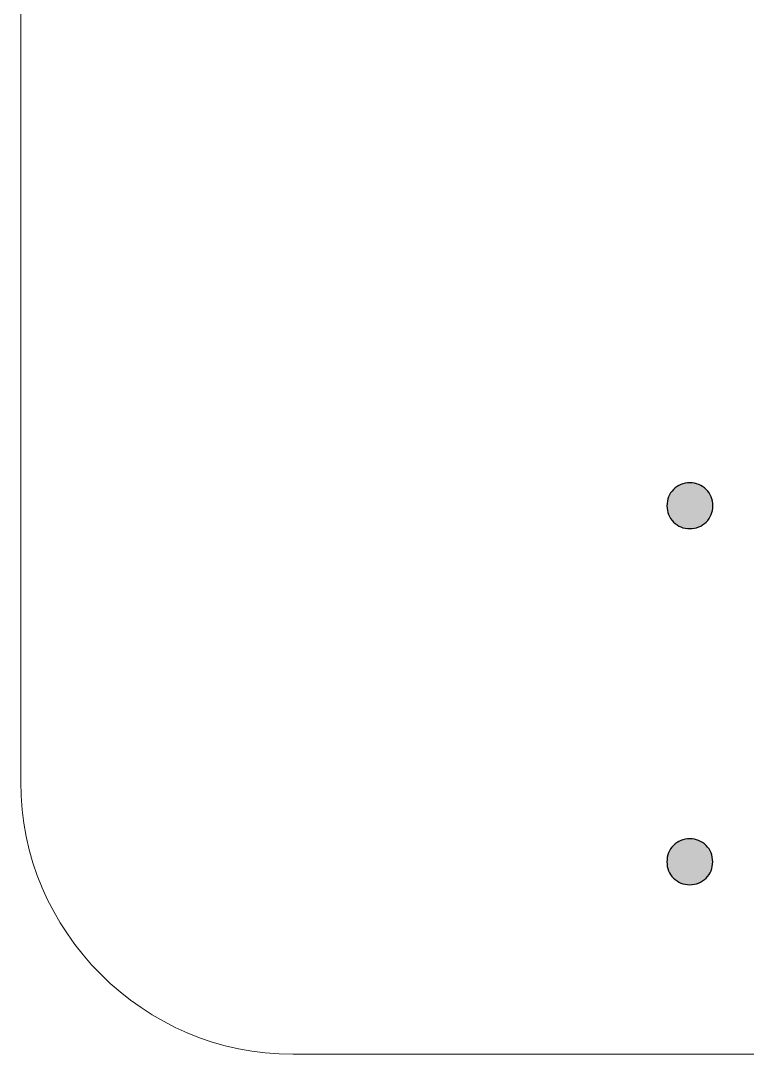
# Model space of a CAD drawing. Header units: millimetres. Extents: x -131.9 to -92.1, y -21.3 to 18.5.
# Drawn here: x -131.88 to -123.87, y -21.33 to -9.94 of the extents above; entities that cross this region are included whole.
import ezdxf

# ---------------------------------------------------------------- set-up
doc = ezdxf.new("R2010")
doc.units = ezdxf.units.MM
doc.header["$MEASUREMENT"] = 0
doc.layers.add('Layer 1', color=7, linetype='Continuous')

msp = doc.modelspace()

# ---------------------------------------------------------------- hatches: boundary and pattern name
at = {"layer": 'Layer 1', "true_color": 0x373435}
h = msp.add_hatch(color=250, dxfattribs=at)
edge = h.paths.add_edge_path()
edge.add_spline(control_points=[(-124.255, -15.2865), (-124.255, -15.3577), (-124.2791, -15.4178), (-124.3284, -15.4662), (-124.3776, -15.5147), (-124.437, -15.5389), (-124.5081, -15.5389), (-124.5792, -15.5389), (-124.6385, -15.5147), (-124.687, -15.4662), (-124.7354, -15.4178), (-124.7597, -15.3577), (-124.7597, -15.2865), (-124.7597, -15.2155), (-124.7354, -15.1553), (-124.687, -15.1068), (-124.6385, -15.0584), (-124.5792, -15.0342), (-124.5081, -15.0342), (-124.437, -15.0342), (-124.3776, -15.0584), (-124.3284, -15.1068), (-124.2791, -15.156), (-124.255, -15.2155), (-124.255, -15.2865)], knot_values=[0, 0, 0, 0, 0.125, 0.125, 0.125, 0.25, 0.25, 0.25, 0.375, 0.375, 0.375, 0.5, 0.5, 0.5, 0.625, 0.625, 0.625, 0.75, 0.75, 0.75, 0.875, 0.875, 0.875, 1, 1, 1, 1], degree=3, periodic=1)
h = msp.add_hatch(color=250, dxfattribs=at)
edge = h.paths.add_edge_path()
edge.add_spline(control_points=[(-124.2553, -19.2077), (-124.2553, -19.2789), (-124.2795, -19.339), (-124.3287, -19.3874), (-124.3779, -19.4359), (-124.4374, -19.4601), (-124.5084, -19.4601), (-124.5795, -19.4601), (-124.6389, -19.4359), (-124.6873, -19.3874), (-124.7358, -19.339), (-124.76, -19.2789), (-124.76, -19.2077), (-124.76, -19.1367), (-124.7358, -19.0765), (-124.6873, -19.028), (-124.6389, -18.9796), (-124.5795, -18.9554), (-124.5084, -18.9554), (-124.4374, -18.9554), (-124.3779, -18.9796), (-124.3287, -19.028), (-124.2795, -19.0772), (-124.2553, -19.1367), (-124.2553, -19.2077)], knot_values=[0, 0, 0, 0, 0.125, 0.125, 0.125, 0.25, 0.25, 0.25, 0.375, 0.375, 0.375, 0.5, 0.5, 0.5, 0.625, 0.625, 0.625, 0.75, 0.75, 0.75, 0.875, 0.875, 0.875, 1, 1, 1, 1], degree=3, periodic=1)

# ---------------------------------------------------------------- linework, layer by layer
at = {"layer": 'Layer 1', "color": 250, "lineweight": 18}
msp.add_open_spline([(-128.8774, 18.4715), (-128.8774, 18.4715), (-95.0772, 18.4715), (-95.0772, 18.4715), (-93.4273, 18.4715), (-92.0773, 17.1215), (-92.0773, 15.4715), (-92.0773, 15.4715), (-92.0773, -18.3285), (-92.0773, -18.3285), (-92.0773, -19.9785), (-93.4273, -21.3285), (-95.0772, -21.3285), (-95.0772, -21.3285), (-128.8774, -21.3285), (-128.8774, -21.3285), (-130.5273, -21.3285), (-131.8773, -19.9785), (-131.8773, -18.3285), (-131.8773, -18.3285), (-131.8773, 15.4715), (-131.8773, 15.4715), (-131.8773, 17.1215), (-130.5273, 18.4715), (-128.8774, 18.4715)], degree=3, knots=[0, 0, 0, 0, 0.125, 0.125, 0.125, 0.25, 0.25, 0.25, 0.375, 0.375, 0.375, 0.5, 0.5, 0.5, 0.625, 0.625, 0.625, 0.75, 0.75, 0.75, 0.875, 0.875, 0.875, 1, 1, 1, 1], dxfattribs=at)
at = {"layer": 'Layer 1', "color": 250}
for points in [[(-124.255, -15.2865), (-124.255, -15.3577), (-124.2791, -15.4178), (-124.3284, -15.4662), (-124.3776, -15.5147), (-124.437, -15.5389), (-124.5081, -15.5389), (-124.5792, -15.5389), (-124.6385, -15.5147), (-124.687, -15.4662), (-124.7354, -15.4178), (-124.7597, -15.3577), (-124.7597, -15.2865), (-124.7597, -15.2155), (-124.7354, -15.1553), (-124.687, -15.1068), (-124.6385, -15.0584), (-124.5792, -15.0342), (-124.5081, -15.0342), (-124.437, -15.0342), (-124.3776, -15.0584), (-124.3284, -15.1068), (-124.2791, -15.156), (-124.255, -15.2155), (-124.255, -15.2865)], [(-124.2553, -19.2077), (-124.2553, -19.2789), (-124.2795, -19.339), (-124.3287, -19.3874), (-124.3779, -19.4359), (-124.4374, -19.4601), (-124.5084, -19.4601), (-124.5795, -19.4601), (-124.6389, -19.4359), (-124.6873, -19.3874), (-124.7358, -19.339), (-124.76, -19.2789), (-124.76, -19.2077), (-124.76, -19.1367), (-124.7358, -19.0765), (-124.6873, -19.028), (-124.6389, -18.9796), (-124.5795, -18.9554), (-124.5084, -18.9554), (-124.4374, -18.9554), (-124.3779, -18.9796), (-124.3287, -19.028), (-124.2795, -19.0772), (-124.2553, -19.1367), (-124.2553, -19.2077)]]:
    msp.add_open_spline(points, degree=3, knots=[0, 0, 0, 0, 0.125, 0.125, 0.125, 0.25, 0.25, 0.25, 0.375, 0.375, 0.375, 0.5, 0.5, 0.5, 0.625, 0.625, 0.625, 0.75, 0.75, 0.75, 0.875, 0.875, 0.875, 1, 1, 1, 1], dxfattribs=at)

doc.saveas('drawing.dxf')
